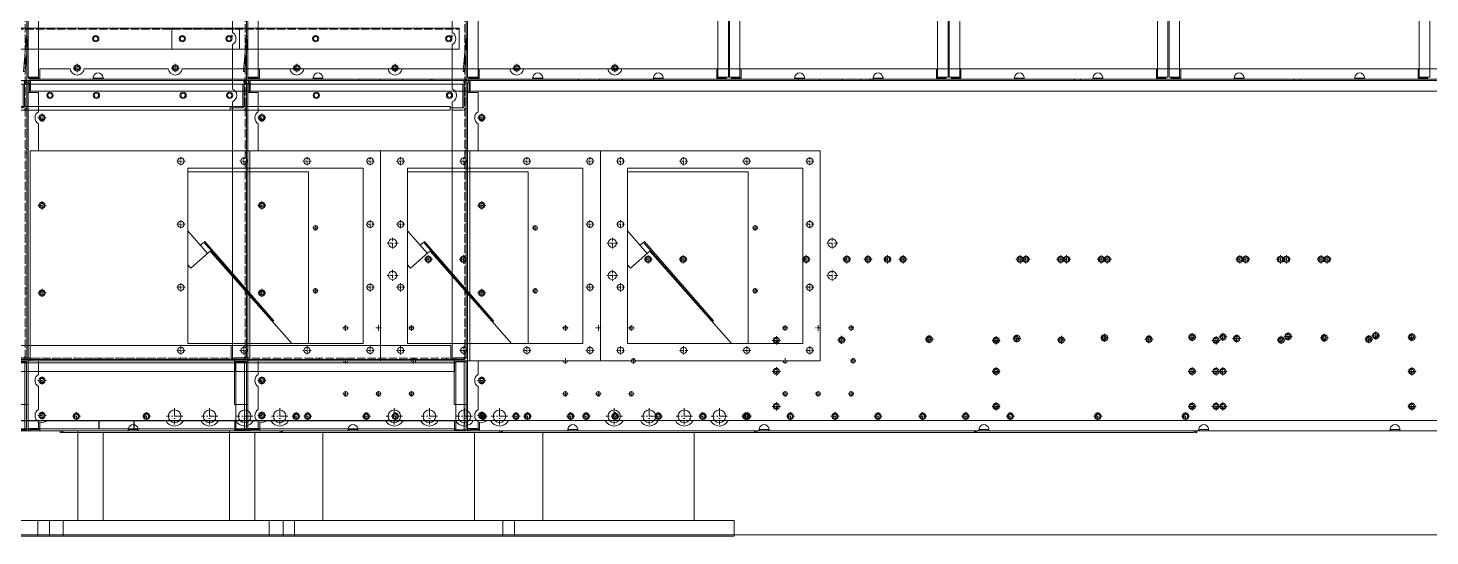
# Model space of a CAD drawing. Header units: millimetres. Extents: x -664124 to 30784, y -141094 to 22397.
# Drawn here: x -662424 to -660425, y -141094 to -140369 of the extents above; entities that cross this region are included whole.
import ezdxf

# ---------------------------------------------------------------- set-up
doc = ezdxf.new("R2010")
doc.units = ezdxf.units.MM
doc.linetypes.add('DASHDOT', pattern=[18.5, 12, -3, 0.5, -3])
doc.linetypes.add('DASHED', pattern=[15, 12, -3])

# ---------------------------------------------------------------- blocks, each defined once
blk = doc.blocks.new('485689')
at = {"color": 7, "lineweight": 13, "ltscale": 0.486}
for p, q in [((183525.3, 30767.5), (183525.3, 30864.7)), ((183528.1, 30767.5), (183528.1, 30864.7)), ((184520.5, 30864.7), (184520.5, 30767.5)), ((184523.3, 30864.7), (184523.3, 30767.5))]:
    blk.add_line(p, q, dxfattribs=at)
at = {"color": 7, "lineweight": 13, "ltscale": 0.014}
for p, q in [((183528.1, 30864.7), (183525.3, 30864.7)), ((183541.9, 30863.3), (183541.9, 30866.1)), ((184506.7, 30863.3), (184506.7, 30866.1)), ((184520.5, 30864.7), (184523.3, 30864.7)), ((183528.1, 30767.5), (183525.3, 30767.5)), ((183541.9, 30768.9), (183541.9, 30766.1)), ((184506.7, 30768.9), (184506.7, 30766.1)), ((184520.5, 30767.5), (184523.3, 30767.5))]:
    blk.add_line(p, q, dxfattribs=at)
at = {"color": 7, "lineweight": 13, "ltscale": 0.004}
for p, q in [((183526.9, 30866.1), (183527.7, 30866.1)), ((184520.9, 30866.1), (184521.7, 30866.1)), ((183527.7, 30766.1), (183526.9, 30766.1)), ((184521.7, 30766.1), (184520.9, 30766.1))]:
    blk.add_line(p, q, dxfattribs=at)
at = {"color": 7, "lineweight": 13, "ltscale": 0.007}
for p, q in [((183526.9, 30864.7), (183526.9, 30866.1)), ((183527.7, 30866.1), (183527.7, 30864.7)), ((184520.9, 30864.7), (184520.9, 30866.1)), ((184521.7, 30864.7), (184521.7, 30866.1)), ((183526.9, 30766.1), (183526.9, 30767.5)), ((183527.7, 30766.1), (183527.7, 30767.5)), ((184520.9, 30767.5), (184520.9, 30766.1)), ((184521.7, 30766.1), (184521.7, 30767.5))]:
    blk.add_line(p, q, dxfattribs=at)
at = {"color": 7, "lineweight": 13, "ltscale": 0.071}
for p, q in [((183541.9, 30866.1), (183527.7, 30866.1)), ((184520.9, 30866.1), (184506.7, 30866.1)), ((183527.7, 30766.1), (183541.9, 30766.1)), ((184506.7, 30766.1), (184520.9, 30766.1))]:
    blk.add_line(p, q, dxfattribs=at)
at = {"color": 7, "lineweight": 13, "ltscale": 0.061}
for p, q in [((183540.3, 30864.7), (183528.1, 30864.7)), ((183541.9, 30863.3), (183541.9, 30851.1)), ((184506.7, 30851.1), (184506.7, 30863.3)), ((184520.5, 30864.7), (184508.3, 30864.7)), ((183528.1, 30767.5), (183540.3, 30767.5)), ((184508.3, 30767.5), (184520.5, 30767.5))]:
    blk.add_line(p, q, dxfattribs=at)
at = {"color": 7, "lineweight": 13, "ltscale": 0.366205}
for p, q in [((183540.3, 30864.7), (183540.3, 30768.9)), ((184508.3, 30781.1), (184508.3, 30864.7))]:
    blk.add_line(p, q, dxfattribs=at)
at = {"color": 7, "lineweight": 13, "ltscale": 0.008}
for p, q in [((183540.3, 30864.5), (183541.9, 30864.5)), ((183540.3, 30863.3), (183541.9, 30863.3)), ((184506.7, 30866.1), (184506.7, 30864.5)), ((184506.7, 30864.5), (184508.3, 30864.5)), ((184506.7, 30863.3), (184508.3, 30863.3)), ((183541.9, 30768.9), (183540.3, 30768.9)), ((183541.9, 30767.7), (183540.3, 30767.7)), ((184508.3, 30768.9), (184506.7, 30768.9)), ((184508.3, 30767.7), (184506.7, 30767.7)), ((184506.7, 30766.1), (184506.7, 30767.7))]:
    blk.add_line(p, q, dxfattribs=at)
at = {"color": 7, "lineweight": 13}
for p, q in [((183541.9, 30866.1), (184506.7, 30866.1)), ((183541.9, 30863.3), (184506.7, 30863.3)), ((184506.7, 30851.1), (183541.9, 30851.1)), ((184506.7, 30768.9), (183541.9, 30768.9)), ((184506.7, 30766.1), (183541.9, 30766.1))]:
    blk.add_line(p, q, dxfattribs=at)
at = {"color": 7, "lineweight": 13, "ltscale": 0.001386}
for p, q in [((183541.9, 30866.1), (183541.9, 30865.8)), ((183541.9, 30766.1), (183541.9, 30766.4))]:
    blk.add_line(p, q, dxfattribs=at)
at = {"color": 7, "lineweight": 13, "ltscale": 0.076206}
for p, q in [((183540.3, 30782.7), (183540.3, 30767.5)), ((184508.3, 30767.5), (184508.3, 30782.7))]:
    blk.add_line(p, q, dxfattribs=at)
at = {"color": 7, "lineweight": 13, "ltscale": 0.05737}
for p, q in [((183541.9, 30780.4), (183541.9, 30768.9)), ((184506.7, 30780.4), (184506.7, 30768.9))]:
    blk.add_line(p, q, dxfattribs=at)
for p, q in [((183541.9, 30780.4), (183999.3, 30780.4)), ((183999.3, 30780.4), (183999.3, 30768.9)), ((184049.3, 30780.4), (184506.7, 30780.4)), ((184049.3, 30780.4), (184049.3, 30768.9))]:
    blk.add_line(p, q)
blk = doc.blocks.new('68679')
at = {"color": 7, "lineweight": 13, "ltscale": 0.0395}
for p, q in [((182656.8, 34860.2), (182688.4, 34860.2)), ((182688.4, 34857), (182656.8, 34857)), ((182688.4, 33865.4), (182656.8, 33865.4)), ((182656.8, 33862.2), (182688.4, 33862.2))]:
    blk.add_line(p, q, dxfattribs=at)
at = {"color": 7, "lineweight": 13, "ltscale": 0.004497}
for p, q in [((182692, 34857), (182688.4, 34857)), ((182692, 33865.4), (182688.4, 33865.4))]:
    blk.add_line(p, q, dxfattribs=at)
at = {"color": 7, "lineweight": 13, "ltscale": 0.00225}
for p, q in [((182688.4, 34857), (182688.4, 34855.2)), ((182688.4, 34855.2), (182688.4, 34857)), ((182688.4, 33867.2), (182688.4, 33865.4)), ((182688.4, 33865.4), (182688.4, 33867.2))]:
    blk.add_line(p, q, dxfattribs=at)
at = {"color": 7, "lineweight": 13, "ltscale": 0.0022}
for p, q in [((182691.2, 34857), (182692.6, 34858)), ((182691.2, 33865.4), (182692.6, 33864.3))]:
    blk.add_line(p, q, dxfattribs=at)
at = {"color": 7, "lineweight": 13, "ltscale": 0.0185}
for p, q in [((182651.6, 34840.2), (182651.6, 34855)), ((182654.8, 34840.2), (182654.8, 34855)), ((182651.6, 33867.4), (182651.6, 33882.2)), ((182654.8, 33867.4), (182654.8, 33882.2))]:
    blk.add_line(p, q, dxfattribs=at)
at = {"color": 7, "lineweight": 13, "ltscale": 0.004}
for p, q in [((182654.8, 34840.2), (182651.6, 34840.2)), ((182654.8, 34837), (182651.6, 34837)), ((182651.6, 33882.2), (182654.8, 33882.2))]:
    blk.add_line(p, q, dxfattribs=at)
at = {"color": 7, "lineweight": 13, "ltscale": 0.003999}
blk.add_line((182651.6, 34837), (182654.8, 34837), dxfattribs=at)
at = {"color": 7, "lineweight": 13}
for p, q in [((182651.6, 34837), (182651.6, 33885.4)), ((182651.6, 34837), (182651.6, 33885.4)), ((182656.8, 34837), (182656.8, 33885.4)), ((182688.4, 34855.2), (182688.4, 33867.2)), ((182693.6, 34855), (182693.6, 33867.4))]:
    blk.add_line(p, q, dxfattribs=at)
at = {"color": 7, "lineweight": 13, "ltscale": 0.02275}
for p, q in [((182654.8, 34837), (182654.8, 34855.2)), ((182654.8, 33867.2), (182654.8, 33885.4))]:
    blk.add_line(p, q, dxfattribs=at)
at = {"color": 7, "lineweight": 13, "ltscale": 0.042}
for p, q in [((182688.4, 34855.2), (182654.8, 34855.2)), ((182654.8, 33867.2), (182688.4, 33867.2))]:
    blk.add_line(p, q, dxfattribs=at)
at = {"color": 7, "lineweight": 13, "ltscale": 0.041987}
blk.add_line((182654.8, 34855.2), (182688.4, 34855.2), dxfattribs=at)
at = {"color": 7, "lineweight": 13, "ltscale": 0.003997}
blk.add_line((182654.8, 34837), (182654.8, 34840.2), dxfattribs=at)
at = {"color": 7, "lineweight": 13, "ltscale": 0.0025}
for p, q in [((182656.8, 34837), (182654.8, 34837)), ((182654.8, 33885.4), (182656.8, 33885.4))]:
    blk.add_line(p, q, dxfattribs=at)
at = {"color": 7, "lineweight": 13, "ltscale": 0.0065}
blk.add_line((182651.6, 33885.4), (182656.8, 33885.4), dxfattribs=at)
at = {"color": 7, "lineweight": 13, "ltscale": 0.004003}
blk.add_line((182654.8, 33882.2), (182654.8, 33885.4), dxfattribs=at)
at = {"color": 7, "lineweight": 13}
for centre in [(182672.6, 34836.2), (182672.6, 34646.2), (182672.6, 34456.2), (182672.6, 34266.2), (182672.6, 34076.2), (182672.6, 33886.2)]:
    blk.add_circle(centre, 3, dxfattribs=at)
for centre, radius, start, end in [((182656.8, 34855), 5.2, 90, 180), ((182656.8, 34855), 2, 90, 174.2609), ((182688.4, 34855), 5.2, 0, 90), ((182656.8, 33867.4), 5.2, 180, 270), ((182656.8, 33867.4), 2, 185.7392, 270), ((182688.4, 33867.4), 5.2, 270, 0)]:
    blk.add_arc(centre, radius, start, end, dxfattribs=at)
for points in [[(182693.6, 34855), (182693.6, 34855.3), (182693.5, 34855.6), (182693.3, 34855.9), (182692.9, 34856.3), (182692.3, 34856.7), (182692.2, 34856.8), (182692.1, 34856.9), (182692, 34857)], [(182693.6, 33867.4), (182693.6, 33867), (182693.5, 33866.7), (182693.3, 33866.4), (182692.9, 33866), (182692.3, 33865.6), (182692.2, 33865.5), (182692.1, 33865.4), (182692, 33865.4)]]:
    blk.add_open_spline(points, degree=5, knots=[0, 0, 0, 0, 0, 0, 6.191357, 6.191357, 6.191357, 7.828222, 7.828222, 7.828222, 7.828222, 7.828222, 7.828222], dxfattribs=at)
blk = doc.blocks.new('3425346')
at = {"color": 7, "lineweight": 13}
for p, q in [((155016.9, 41125), (155426.9, 41125)), ((155016.9, 41095), (155426.9, 41095))]:
    blk.add_line(p, q, dxfattribs=at)
at = {"color": 7, "lineweight": 13, "ltscale": 0.035}
for p, q in [((155016.9, 41122.2), (155016.9, 41125)), ((155426.9, 41122.2), (155426.9, 41125))]:
    blk.add_line(p, q, dxfattribs=at)
at = {"color": 7, "linetype": 'DASHED', "lineweight": 13}
blk.add_line((155016.9, 41123.4), (155426.9, 41123.4), dxfattribs=at)
at = {"color": 7, "lineweight": 13, "ltscale": 0.34}
for p, q in [((155016.9, 41122.2), (155016.9, 41095)), ((155426.9, 41095), (155426.9, 41122.2))]:
    blk.add_line(p, q, dxfattribs=at)
at = {"color": 7, "lineweight": 13}
blk.add_lwpolyline([(155416.2, 41115.3), (155414.3, 41111.8), (155417.7, 41113.9)], dxfattribs=at)
for centre in [(155031.9, 41110), (155221.9, 41110), (155411.9, 41110)]:
    blk.add_circle(centre, 3, dxfattribs=at)
blk = doc.blocks.new('568596')
at = {"color": 7, "lineweight": 13}
for p, q in [((169549.9, 17462.9), (169549.9, 16621.8)), ((169551.6, 16618.9), (173046.2, 16618.9))]:
    blk.add_line(p, q, dxfattribs=at)
at = {"color": 7, "linetype": 'DASHED', "lineweight": 13}
for p, q in [((169551.9, 17464.9), (169551.9, 16621.8)), ((169551.6, 16620.9), (173046.2, 16620.9))]:
    blk.add_line(p, q, dxfattribs=at)
at = {"color": 7, "lineweight": 13, "ltscale": 0.058667}
for p, q in [((169569.9, 17444.9), (169569.9, 16640.9)), ((170022.9, 16658.9), (170022.9, 17008.9)), ((169917.7, 16638.9), (169551.6, 16638.9)), ((169569.9, 16640.9), (169551.9, 16640.9)), ((169999.2, 16638.9), (169936.1, 16638.9)), ((170016.6, 16638.9), (170039.2, 16638.9))]:
    blk.add_line(p, q, dxfattribs=at)
at = {"color": 7, "linetype": 'DASHED', "lineweight": 13, "ltscale": 0.003333}
for p, q in [((169549.9, 17217.4), (169551.9, 17217.4)), ((169549.9, 17208.4), (169551.9, 17208.4)), ((169549.9, 17027.4), (169551.9, 17027.4)), ((169549.9, 17018.4), (169551.9, 17018.4)), ((169549.9, 16837.4), (169551.9, 16837.4)), ((169549.9, 16828.4), (169551.9, 16828.4)), ((169549.9, 16647.4), (169551.9, 16647.4)), ((169549.9, 16640.9), (169551.9, 16640.9)), ((169549.9, 16638.4), (169551.9, 16638.4)), ((169551.9, 16621.8), (169549.9, 16621.8)), ((169644.9, 16620.9), (169644.9, 16618.9)), ((169650.9, 16620.9), (169650.9, 16618.9)), ((169844.9, 16620.9), (169844.9, 16618.9)), ((169850.9, 16620.9), (169850.9, 16618.9))]:
    blk.add_line(p, q, dxfattribs=at)
at = {"color": 7, "linetype": 'DASHED', "lineweight": 13, "ltscale": 0.027667}
blk.add_line((169551.6, 16622.3), (169551.6, 16638.9), dxfattribs=at)
at = {"color": 7, "lineweight": 13, "ltscale": 0.0015}
blk.add_line((169549.9, 16621.8), (169549.9, 16620.9), dxfattribs=at)
at = {"color": 7, "lineweight": 13, "ltscale": 0.00166}
blk.add_line((169550.9, 16620.9), (169549.9, 16620.9), dxfattribs=at)
at = {"color": 7, "lineweight": 13, "ltscale": 0.001174}
blk.add_line((169550.9, 16620.9), (169551.6, 16620.9), dxfattribs=at)
at = {"color": 7, "linetype": 'DASHED', "lineweight": 13, "ltscale": 0.001406}
blk.add_line((169551.6, 16621.5), (169551.6, 16622.3), dxfattribs=at)
at = {"color": 7, "lineweight": 13, "ltscale": 0.002009}
blk.add_line((169551.6, 16621.5), (169551.6, 16620.3), dxfattribs=at)
at = {"color": 7, "linetype": 'DASHED', "lineweight": 13, "ltscale": 0.001183}
blk.add_line((169551.6, 16620.9), (169552.3, 16620.9), dxfattribs=at)
at = {"color": 7, "lineweight": 13, "ltscale": 0.002252}
blk.add_line((169551.6, 16618.9), (169551.6, 16620.3), dxfattribs=at)
at = {"color": 7, "linetype": 'DASHED', "lineweight": 13, "ltscale": 0.0015}
blk.add_line((169551.9, 16621.8), (169551.9, 16620.9), dxfattribs=at)
at = {"color": 7, "lineweight": 13}
for centre in [(169926.9, 17212.9), (169926.9, 17022.9), (170007.9, 17023.9), (170007.9, 16833.9), (169926.9, 16832.9)]:
    blk.add_circle(centre, 4.5, dxfattribs=at)
at = {"color": 7, "lineweight": 13, "ltscale": 0.058667}
for centre in [(169926.9, 16642.9), (170007.9, 16643.9)]:
    blk.add_circle(centre, 4.5, dxfattribs=at)
for centre, start, end in [((169926.9, 16642.9), 203.5779, 336.4221), ((170007.9, 16643.9), 209.9997, 330.0003)]:
    blk.add_arc(centre, 10, start, end, dxfattribs=at)
at = {"color": 7, "lineweight": 13}
for points in [[(169553.3, 16622.3), (169552.8, 16622.1), (169552.3, 16621.8), (169551.8, 16621.5), (169551.3, 16621.2), (169550.9, 16620.9)], [(169553.3, 16622.3), (169553, 16621.9), (169552.6, 16621.5), (169552.3, 16621), (169552, 16620.6), (169551.6, 16620.3)]]:
    blk.add_open_spline(points, degree=5, dxfattribs=at)
at = {"color": 7, "linetype": 'DASHED', "lineweight": 13}
for points in [[(169553.3, 16622.3), (169553, 16622.1), (169552.6, 16622), (169552.3, 16621.8), (169551.9, 16621.6), (169551.6, 16621.5)], [(169553.3, 16622.3), (169553.1, 16622), (169552.9, 16621.8), (169552.7, 16621.5), (169552.5, 16621.2), (169552.3, 16620.9)]]:
    blk.add_open_spline(points, degree=5, dxfattribs=at)
blk = doc.blocks.new('1')
at = {"color": 7, "lineweight": 20}
for p, q in [((11470.3, 12539.8), (11470.3, 9690)), ((11485.3, 9690), (11485.3, 12539.8)), ((12454.3, 12539.8), (12454.3, 9690)), ((12469.3, 9690), (12469.3, 12539.8)), ((12470.8, 12539.8), (12470.8, 9690)), ((12485.8, 9690), (12485.8, 12539.8)), ((13454.8, 12539.8), (13454.8, 9690)), ((13469.8, 9690), (13469.8, 12539.8)), ((11464, 9697.9), (11468.3, 9747.7)), ((11466, 9697.7), (11470.3, 9747.5)), ((11486.9, 9701.9), (11530.4, 9701.9)), ((11550.3, 9701.9), (11670.4, 9701.9)), ((11690.3, 9701.9), (12452.7, 9701.9)), ((13453.2, 9701.9), (12487.4, 9701.9)), ((14466.8, 9684.9), (11473.8, 9684.9)), ((11486.9, 9686.9), (11563.6, 9686.9)), ((11577, 9686.9), (12362.6, 9686.9)), ((12376, 9686.9), (12452.7, 9686.9)), ((12487.4, 9686.9), (12564.1, 9686.9)), ((12577.5, 9686.9), (13363.1, 9686.9)), ((13376.5, 9686.9), (13453.2, 9686.9)), ((11470.3, 9188.4), (11470.3, 9667.9)), ((14029.2, 9669.9), (11473.8, 9669.9)), ((11485.3, 9640.6), (11485.3, 9667.9)), ((11485.3, 9584.9), (11485.3, 9623.3)), ((11473.3, 9284.9), (11473.3, 9584.9)), ((11973.3, 9584.9), (11473.3, 9584.9)), ((11973.3, 9584.9), (11973.3, 9284.9)), ((11698.3, 9559.9), (11948.3, 9559.9)), ((11698.3, 9559.9), (11698.3, 9309.9)), ((11948.3, 9309.9), (11948.3, 9559.9)), ((11698.3, 9554.9), (11870.3, 9554.9)), ((11870.3, 9309.9), (11870.3, 9554.9)), ((11698.3, 9470.6), (11726.4, 9438.3)), ((11819.7, 9340.9), (11721.3, 9454.1)), ((11820.8, 9341.9), (11722.4, 9455.1)), ((11846.5, 9309.9), (11730.2, 9441.6)), ((11727.2, 9438.9), (11702.4, 9417.1)), ((11698.3, 9309.9), (11948.3, 9309.9)), ((11451.1, 9289.1), (11451.1, 9222.8)), ((11473.3, 9284.9), (11973.3, 9284.9)), ((11485.3, 9215.6), (11485.3, 9248.3)), ((11666.7, 9199.9), (11497.5, 9199.9)), ((11716.7, 9199.9), (11692, 9199.9)), ((11766.7, 9199.9), (11742, 9199.9)), ((11816.7, 9199.9), (11792, 9199.9)), ((14098.7, 9199.9), (11842, 9199.9)), ((10914.1, 9184.9), (10914.1, 9056.9)), ((11130.4, 9184.9), (11130.4, 9056.9)), ((11613.6, 9184.9), (11487.3, 9184.9)), ((12506.8, 9182.9), (11519.8, 9182.9)), ((11577.3, 9182.9), (11577.3, 9056.9)), ((12513.6, 9184.9), (11627.1, 9184.9)), ((11793.6, 9182.9), (11793.6, 9056.9)), ((13413.6, 9184.9), (12527.1, 9184.9)), ((14313.6, 9184.9), (13427.1, 9184.9)), ((10857.2, 9056.9), (11187.2, 9056.9)), ((10857.2, 9056.9), (10857.2, 9034.9)), ((11187.2, 9056.9), (11187.2, 9034.9)), ((11520.5, 9056.9), (11850.5, 9056.9)), ((11520.5, 9056.9), (11520.5, 9034.9)), ((11850.5, 9056.9), (11850.5, 9034.9)), ((11187.2, 9034.9), (10857.2, 9034.9)), ((11850.5, 9034.9), (11520.5, 9034.9))]:
    blk.add_line(p, q, dxfattribs=at)
at = {"color": 7, "lineweight": 20, "ltscale": 0.05}
for p, q in [((11470.3, 9747.5), (11468.3, 9747.7)), ((11466, 9697.7), (11464, 9697.9)), ((11470.3, 9681.4), (11472.3, 9681.4)), ((11942.1, 9686.9), (11942.1, 9684.9)), ((11473.8, 9184.9), (11473.8, 9186.9)), ((11516.3, 9182.9), (11518.3, 9182.9)), ((11613.6, 9184.9), (11613.6, 9186.9)), ((11627.1, 9184.9), (11627.1, 9186.9)), ((12510.3, 9182.9), (12508.3, 9182.9)), ((12513.6, 9184.9), (12513.6, 9186.9)), ((12527.1, 9184.9), (12527.1, 9186.9)), ((13413.6, 9184.9), (13413.6, 9186.9)), ((13427.1, 9184.9), (13427.1, 9186.9))]:
    blk.add_line(p, q, dxfattribs=at)
at = {"color": 7, "lineweight": 20, "ltscale": 0.2975}
for p, q in [((11486.9, 9701.9), (11486.9, 9690)), ((12452.7, 9690), (12452.7, 9701.9)), ((12487.4, 9701.9), (12487.4, 9690)), ((13453.2, 9690), (13453.2, 9701.9)), ((11473.4, 9690), (11485.3, 9690)), ((12454.3, 9690), (12466.2, 9690)), ((12473.9, 9690), (12485.8, 9690)), ((13454.8, 9690), (13466.7, 9690))]:
    blk.add_line(p, q, dxfattribs=at)
at = {"color": 7, "linetype": 'DASHDOT', "lineweight": 20, "ltscale": 0.292499}
for p, q in [((11546.2, 9702.9), (11534.5, 9702.9)), ((11540.3, 9708.8), (11540.3, 9697.1)), ((11686.2, 9702.9), (11674.5, 9702.9)), ((11680.3, 9708.8), (11680.3, 9697.1)), ((11496.2, 9631.9), (11484.5, 9631.9)), ((11694.2, 9569.9), (11682.5, 9569.9)), ((11784.2, 9569.9), (11772.5, 9569.9)), ((11874.2, 9569.9), (11862.5, 9569.9)), ((11964.2, 9569.9), (11952.5, 9569.9)), ((11496.2, 9506.9), (11484.5, 9506.9)), ((11694.2, 9479.9), (11682.5, 9479.9)), ((11964.2, 9479.9), (11952.5, 9479.9)), ((12047.2, 9429.9), (12035.5, 9429.9)), ((12097.2, 9429.9), (12085.5, 9429.9)), ((12586.2, 9429.9), (12574.5, 9429.9)), ((12644.2, 9429.9), (12632.5, 9429.9)), ((12702.2, 9429.9), (12690.5, 9429.9)), ((12891.2, 9429.9), (12879.5, 9429.9)), ((12949.2, 9429.9), (12937.5, 9429.9)), ((13007.2, 9429.9), (12995.5, 9429.9)), ((11496.2, 9381.9), (11484.5, 9381.9)), ((11694.2, 9389.9), (11682.5, 9389.9)), ((11964.2, 9389.9), (11952.5, 9389.9)), ((13180.7, 9319.1), (13169, 9319.1)), ((13273.7, 9319.8), (13262, 9319.8)), ((13398.7, 9320.8), (13387, 9320.8)), ((11694.2, 9299.9), (11682.5, 9299.9)), ((11784.2, 9299.9), (11772.5, 9299.9)), ((11874.2, 9299.9), (11862.5, 9299.9)), ((11964.2, 9299.9), (11952.5, 9299.9)), ((12543.7, 9314.1), (12532, 9314.1)), ((12636.7, 9314.8), (12625, 9314.8)), ((12761.7, 9315.8), (12750, 9315.8)), ((12886.7, 9316.8), (12875, 9316.8)), ((13011.7, 9317.8), (13000, 9317.8)), ((13136.7, 9318.7), (13125, 9318.7)), ((12543.7, 9269.9), (12532, 9269.9)), ((13136.7, 9269.9), (13125, 9269.9)), ((13180.7, 9269.9), (13169, 9269.9)), ((11496.2, 9256.9), (11484.5, 9256.9)), ((12543.7, 9219.9), (12532, 9219.9)), ((13136.7, 9219.9), (13125, 9219.9)), ((13180.7, 9219.9), (13169, 9219.9)), ((11496.2, 9206.9), (11484.5, 9206.9)), ((11545.2, 9205.9), (11533.5, 9205.9)), ((11645.2, 9205.9), (11633.5, 9205.9)), ((11875.2, 9205.9), (11863.5, 9205.9)), ((12000.2, 9205.9), (11988.5, 9205.9)), ((12125.2, 9205.9), (12113.5, 9205.9)), ((12250.2, 9205.9), (12238.5, 9205.9)), ((12375.2, 9205.9), (12363.5, 9205.9)), ((12500.2, 9205.9), (12488.5, 9205.9))]:
    blk.add_line(p, q, dxfattribs=at)
at = {"color": 7, "linetype": 'DASHDOT', "lineweight": 20, "ltscale": 0.195001}
for p, q in [((11684.2, 9702.9), (11676.4, 9702.9)), ((11680.3, 9706.8), (11680.3, 9699)), ((11884.2, 9474.9), (11876.4, 9474.9)), ((11884.2, 9384.9), (11876.4, 9384.9)), ((11927.2, 9331.9), (11919.4, 9331.9)), ((11974.2, 9331.9), (11966.4, 9331.9)), ((12021.2, 9331.9), (12013.4, 9331.9)), ((13178.2, 9319.1), (13170.4, 9319.1)), ((13271.2, 9319.8), (13263.4, 9319.8)), ((13396.2, 9320.8), (13388.4, 9320.8)), ((12541.2, 9314.1), (12533.4, 9314.1)), ((12634.2, 9314.8), (12626.4, 9314.8)), ((12759.2, 9315.8), (12751.4, 9315.8)), ((12884.2, 9316.8), (12876.4, 9316.8)), ((13134.2, 9318.8), (13126.4, 9318.8)), ((11927.2, 9284.9), (11919.4, 9284.9)), ((12024.2, 9284.9), (12016.4, 9284.9)), ((12541.2, 9269.9), (12533.4, 9269.9)), ((13134.2, 9269.9), (13126.4, 9269.9)), ((13178.2, 9269.9), (13170.4, 9269.9)), ((11927.2, 9237.9), (11919.4, 9237.9)), ((11974.2, 9237.9), (11966.4, 9237.9)), ((12021.2, 9237.9), (12013.4, 9237.9)), ((12541.2, 9219.9), (12533.4, 9219.9)), ((13134.2, 9219.9), (13126.4, 9219.9)), ((13178.2, 9219.9), (13170.4, 9219.9))]:
    blk.add_line(p, q, dxfattribs=at)
at = {"color": 7, "lineweight": 20, "ltscale": 0.0775}
for p, q in [((11470.3, 9690), (11473.4, 9690)), ((11473.4, 9686.9), (11473.4, 9690)), ((11486.9, 9686.9), (11486.9, 9690)), ((12452.7, 9686.9), (12452.7, 9690)), ((12469.3, 9690), (12466.2, 9690)), ((12470.8, 9690), (12473.9, 9690)), ((12487.4, 9686.9), (12487.4, 9690)), ((13453.2, 9686.9), (13453.2, 9690)), ((13469.8, 9690), (13466.7, 9690))]:
    blk.add_line(p, q, dxfattribs=at)
at = {"color": 7, "lineweight": 20, "ltscale": 0.3375}
for p, q in [((11470.3, 9667.9), (11470.3, 9681.4)), ((11472.3, 9681.4), (11472.3, 9667.9)), ((11486.9, 9688.5), (11473.4, 9688.5)), ((11473.4, 9686.9), (11486.9, 9686.9)), ((12466.2, 9688.5), (12452.7, 9688.5)), ((12452.7, 9686.9), (12466.2, 9686.9)), ((12487.4, 9688.5), (12473.9, 9688.5)), ((12473.9, 9686.9), (12487.4, 9686.9)), ((13466.7, 9688.5), (13453.2, 9688.5)), ((13453.2, 9686.9), (13466.7, 9686.9)), ((11473.8, 9186.9), (11487.3, 9186.9)), ((11487.3, 9184.9), (11473.8, 9184.9))]:
    blk.add_line(p, q, dxfattribs=at)
at = {"color": 7, "lineweight": 20, "ltscale": 0.0375}
for p, q in [((11472.3, 9681.4), (11473.8, 9681.4)), ((11473.4, 9688.5), (11473.4, 9690)), ((12466.2, 9688.5), (12466.2, 9690)), ((12473.9, 9688.5), (12473.9, 9690)), ((13466.7, 9688.5), (13466.7, 9690)), ((11720.1, 9453.2), (11721.3, 9454.1)), ((11721.3, 9454.1), (11722.4, 9455.1)), ((11819.7, 9340.9), (11820.8, 9341.9)), ((11473.8, 9186.9), (11473.8, 9188.4))]:
    blk.add_line(p, q, dxfattribs=at)
at = {"color": 7, "lineweight": 20, "ltscale": 0.04}
for p, q in [((11473.4, 9686.9), (11473.4, 9688.5)), ((11563.6, 9686.9), (11563.6, 9688.5)), ((11577, 9686.9), (11577, 9688.5)), ((12362.6, 9686.9), (12362.6, 9688.5)), ((12376, 9686.9), (12376, 9688.5)), ((12466.2, 9686.9), (12466.2, 9688.5)), ((12473.9, 9686.9), (12473.9, 9688.5)), ((12564.1, 9686.9), (12564.1, 9688.5)), ((12577.5, 9686.9), (12577.5, 9688.5)), ((13363.1, 9686.9), (13363.1, 9688.5)), ((13376.5, 9686.9), (13376.5, 9688.5)), ((13466.7, 9686.9), (13466.7, 9688.5))]:
    blk.add_line(p, q, dxfattribs=at)
at = {"color": 7, "lineweight": 20, "ltscale": 0.000294144}
blk.add_line((11473.4, 9686.9), (11473.4, 9686.9), dxfattribs=at)
at = {"color": 7, "lineweight": 20, "ltscale": 0.0875}
for p, q in [((11473.8, 9684.9), (11473.8, 9681.4)), ((11470.3, 9667.9), (11473.8, 9667.9)), ((11470.3, 9188.4), (11473.8, 9188.4)), ((11487.3, 9184.9), (11487.3, 9188.4))]:
    blk.add_line(p, q, dxfattribs=at)
at = {"color": 7, "lineweight": 20, "ltscale": 0.2875}
for p, q in [((11473.8, 9669.9), (11473.8, 9681.4)), ((11473.8, 9667.9), (11485.3, 9667.9)), ((11485.3, 9188.4), (11473.8, 9188.4))]:
    blk.add_line(p, q, dxfattribs=at)
at = {"color": 7, "lineweight": 20, "ltscale": 0.168029}
for p, q in [((11563.6, 9688.5), (11570.3, 9688.5)), ((11563.6, 9686.9), (11570.3, 9686.9)), ((11577, 9688.5), (11570.3, 9688.5)), ((11577, 9686.9), (11570.3, 9686.9)), ((12362.6, 9688.5), (12369.3, 9688.5)), ((12362.6, 9686.9), (12369.3, 9686.9)), ((12376, 9688.5), (12369.3, 9688.5)), ((12376, 9686.9), (12369.3, 9686.9)), ((12564.1, 9688.5), (12570.8, 9688.5)), ((12564.1, 9686.9), (12570.8, 9686.9)), ((12577.5, 9688.5), (12570.8, 9688.5)), ((12577.5, 9686.9), (12570.8, 9686.9)), ((13363.1, 9688.5), (13369.8, 9688.5)), ((13363.1, 9686.9), (13369.8, 9686.9)), ((13376.5, 9688.5), (13369.8, 9688.5)), ((13376.5, 9686.9), (13369.8, 9686.9))]:
    blk.add_line(p, q, dxfattribs=at)
at = {"color": 7, "lineweight": 20, "ltscale": 0.049942}
blk.add_line((11972.1, 9686.9), (11972.1, 9684.9), dxfattribs=at)
at = {"color": 7, "lineweight": 20, "ltscale": 0.049995}
blk.add_line((11972.1, 9686.9), (11972.1, 9684.9), dxfattribs=at)
at = {"color": 7, "lineweight": 20, "ltscale": 0.050191}
for p, q in [((12004.5, 9686.9), (12004.3, 9684.9)), ((12044.4, 9684.9), (12044.6, 9686.9)), ((12045, 9686.9), (12044.9, 9684.9)), ((12048.6, 9686.9), (12048.5, 9684.9)), ((12658.1, 9684.9), (12658.2, 9686.9)), ((12658.2, 9686.9), (12658.1, 9684.9)), ((12962.9, 9684.9), (12963, 9686.9)), ((12963, 9686.9), (12962.9, 9684.9))]:
    blk.add_line(p, q, dxfattribs=at)
at = {"color": 7, "linetype": 'DASHDOT', "lineweight": 20, "ltscale": 0.2925}
for p, q in [((11490.3, 9637.8), (11490.3, 9626.1)), ((11688.3, 9575.8), (11688.3, 9564.1)), ((11778.3, 9575.8), (11778.3, 9564.1)), ((11868.3, 9575.8), (11868.3, 9564.1)), ((11958.3, 9575.8), (11958.3, 9564.1)), ((11490.3, 9512.8), (11490.3, 9501.1)), ((11688.3, 9485.8), (11688.3, 9474.1)), ((11958.3, 9485.8), (11958.3, 9474.1)), ((12041.3, 9435.8), (12041.3, 9424.1)), ((12091.3, 9435.8), (12091.3, 9424.1)), ((12580.3, 9435.8), (12580.3, 9424.1)), ((12638.3, 9435.8), (12638.3, 9424.1)), ((12696.3, 9435.8), (12696.3, 9424.1)), ((12885.3, 9435.8), (12885.3, 9424.1)), ((12943.3, 9435.8), (12943.3, 9424.1)), ((13001.3, 9435.8), (13001.3, 9424.1)), ((11490.3, 9387.8), (11490.3, 9376.1)), ((11688.3, 9395.8), (11688.3, 9384.1)), ((11958.3, 9395.8), (11958.3, 9384.1)), ((12537.8, 9320), (12537.8, 9308.3)), ((12630.8, 9320.7), (12630.8, 9309)), ((12755.8, 9321.7), (12755.8, 9310)), ((12880.8, 9322.7), (12880.8, 9311)), ((13005.8, 9323.7), (13005.8, 9312)), ((13130.8, 9324.6), (13130.8, 9312.9)), ((13174.8, 9325), (13174.8, 9313.3)), ((13267.8, 9325.7), (13267.8, 9314)), ((13392.8, 9326.7), (13392.8, 9315)), ((11688.3, 9305.8), (11688.3, 9294.1)), ((11778.3, 9305.8), (11778.3, 9294.1)), ((11868.3, 9305.8), (11868.3, 9294.1)), ((11958.3, 9305.8), (11958.3, 9294.1)), ((11490.3, 9262.8), (11490.3, 9251.1)), ((12537.8, 9275.8), (12537.8, 9264.1)), ((13130.8, 9275.8), (13130.8, 9264.1)), ((13174.8, 9275.8), (13174.8, 9264.1)), ((12537.8, 9225.8), (12537.8, 9214.1)), ((13130.8, 9225.8), (13130.8, 9214.1)), ((13174.8, 9225.8), (13174.8, 9214.1)), ((11490.3, 9212.8), (11490.3, 9201.1)), ((11539.3, 9211.8), (11539.3, 9200.1)), ((11639.3, 9211.8), (11639.3, 9200.1)), ((11869.3, 9211.8), (11869.3, 9200.1)), ((11994.3, 9211.8), (11994.3, 9200.1)), ((12119.3, 9211.8), (12119.3, 9200.1)), ((12244.3, 9211.8), (12244.3, 9200.1)), ((12369.3, 9211.8), (12369.3, 9200.1)), ((12494.3, 9211.8), (12494.3, 9200.1))]:
    blk.add_line(p, q, dxfattribs=at)
at = {"color": 7, "linetype": 'DASHDOT', "lineweight": 20, "ltscale": 0.195}
for p, q in [((11880.3, 9478.8), (11880.3, 9471)), ((11880.3, 9388.8), (11880.3, 9381)), ((11923.3, 9335.8), (11923.3, 9328)), ((11970.3, 9335.8), (11970.3, 9328)), ((12017.3, 9335.8), (12017.3, 9328)), ((12755.3, 9319.7), (12755.3, 9311.9)), ((12880.3, 9320.7), (12880.3, 9312.9)), ((13005.3, 9321.7), (13005.3, 9313.9)), ((13130.3, 9322.7), (13130.3, 9314.9)), ((13174.3, 9323), (13174.3, 9315.2)), ((13267.3, 9323.7), (13267.3, 9315.9)), ((13392.3, 9324.7), (13392.3, 9316.9)), ((12537.3, 9318), (12537.3, 9310.2)), ((12630.3, 9318.7), (12630.3, 9310.9)), ((11923.3, 9288.8), (11923.3, 9281)), ((12020.3, 9288.8), (12020.3, 9281)), ((12537.3, 9273.8), (12537.3, 9266)), ((13130.3, 9273.8), (13130.3, 9266)), ((13174.3, 9273.8), (13174.3, 9266)), ((11923.3, 9241.8), (11923.3, 9234)), ((11970.3, 9241.8), (11970.3, 9234)), ((12017.3, 9241.8), (12017.3, 9234)), ((12537.3, 9223.8), (12537.3, 9216)), ((13130.3, 9223.8), (13130.3, 9216)), ((13174.3, 9223.8), (13174.3, 9216))]:
    blk.add_line(p, q, dxfattribs=at)
at = {"color": 7, "linetype": 'DASHDOT', "lineweight": 20, "ltscale": 0.389999}
blk.add_line((11990.3, 9460.7), (11990.3, 9445.1), dxfattribs=at)
at = {"color": 7, "lineweight": 20, "ltscale": 0.125001}
blk.add_line((11716.3, 9449.9), (11720.1, 9453.2), dxfattribs=at)
at = {"color": 7, "lineweight": 20, "ltscale": 0.1}
blk.add_line((11727.2, 9438.9), (11730.2, 9441.6), dxfattribs=at)
at = {"color": 7, "linetype": 'DASHDOT', "lineweight": 20, "ltscale": 0.389996}
for p, q in [((11998.1, 9452.9), (11982.5, 9452.9)), ((11998.1, 9406.9), (11982.5, 9406.9))]:
    blk.add_line(p, q, dxfattribs=at)
at = {"color": 7, "lineweight": 20, "ltscale": 0.157289}
blk.add_line((11702.5, 9417.1), (11698.3, 9421.8), dxfattribs=at)
at = {"color": 7, "lineweight": 20, "ltscale": 0.1554}
blk.add_line((11702.4, 9417.1), (11698.3, 9421.7), dxfattribs=at)
at = {"color": 7, "linetype": 'DASHDOT', "lineweight": 20, "ltscale": 0.39}
blk.add_line((11990.3, 9414.7), (11990.3, 9399.1), dxfattribs=at)
at = {"color": 7, "lineweight": 20, "ltscale": 0.15}
for p, q in [((11490.3, 9378.9), (11490.3, 9384.9)), ((11490.3, 9203.9), (11490.3, 9209.9))]:
    blk.add_line(p, q, dxfattribs=at)
at = {"color": 7, "lineweight": 20, "ltscale": 0.010428}
blk.add_line((11819.3, 9340.7), (11819.7, 9340.9), dxfattribs=at)
at = {"color": 7, "linetype": 'DASHDOT', "lineweight": 20, "ltscale": 0.194998}
blk.add_line((13009.2, 9317.8), (13001.4, 9317.8), dxfattribs=at)
at = {"color": 7, "lineweight": 20, "ltscale": 0.479992}
for p, q in [((11470.3, 9289.1), (11451.1, 9289.1)), ((11470.3, 9222.8), (11451.1, 9222.8))]:
    blk.add_line(p, q, dxfattribs=at)
at = {"color": 7, "lineweight": 20, "ltscale": 0.483494}
blk.add_line((11485.3, 9265.6), (11485.3, 9284.9), dxfattribs=at)
at = {"color": 7, "linetype": 'DASHDOT', "lineweight": 20}
for p, q in [((11691, 9205.9), (11667.6, 9205.9)), ((11679.3, 9217.6), (11679.3, 9194.2)), ((11741, 9205.9), (11717.6, 9205.9)), ((11729.3, 9217.6), (11729.3, 9194.2)), ((11791, 9205.9), (11767.6, 9205.9)), ((11779.3, 9217.6), (11779.3, 9194.2)), ((11841, 9205.9), (11817.6, 9205.9)), ((11829.3, 9217.6), (11829.3, 9194.2))]:
    blk.add_line(p, q, dxfattribs=at)
at = {"lineweight": 20}
for p, q in [((10470.3, 9184.9), (11470.3, 9184.9)), ((11470.3, 9184.9), (11470.3, 9188.4)), ((11470.3, 9184.9), (11473.8, 9184.9)), ((16870.3, 9184.9), (11970.3, 9184.9)), ((9770.3, 9036.6), (17970.3, 9036.6))]:
    blk.add_line(p, q, dxfattribs=at)
at = {"color": 7, "lineweight": 20, "ltscale": 0.245994}
blk.add_line((11485.3, 9188.4), (11485.3, 9198.3), dxfattribs=at)
at = {"color": 7, "lineweight": 20, "ltscale": 0.224015}
blk.add_line((11487.3, 9197.4), (11487.3, 9188.4), dxfattribs=at)
at = {"color": 7, "lineweight": 20, "ltscale": 0.050016}
for p, q in [((11516.3, 9182.9), (11516.3, 9184.9)), ((11518.3, 9182.9), (11518.3, 9184.9))]:
    blk.add_line(p, q, dxfattribs=at)
at = {"color": 7, "lineweight": 20, "ltscale": 0.049866}
for p, q in [((11519.8, 9184.9), (11519.8, 9182.9)), ((12506.8, 9184.9), (12506.8, 9182.9))]:
    blk.add_line(p, q, dxfattribs=at)
at = {"color": 7, "lineweight": 20, "ltscale": 0.169248}
for p, q in [((11613.6, 9186.9), (11620.3, 9186.9)), ((11613.6, 9184.9), (11620.3, 9184.9)), ((11627.1, 9186.9), (11620.3, 9186.9)), ((11627.1, 9184.9), (11620.3, 9184.9)), ((12513.6, 9186.9), (12520.3, 9186.9)), ((12513.6, 9184.9), (12520.3, 9184.9)), ((12527.1, 9186.9), (12520.3, 9186.9)), ((12527.1, 9184.9), (12520.3, 9184.9)), ((13413.6, 9186.9), (13420.3, 9186.9)), ((13413.6, 9184.9), (13420.3, 9184.9)), ((13427.1, 9186.9), (13420.3, 9186.9)), ((13427.1, 9184.9), (13420.3, 9184.9))]:
    blk.add_line(p, q, dxfattribs=at)
at = {"color": 7, "lineweight": 20, "ltscale": 0.050015}
for p, q in [((12508.3, 9184.9), (12508.3, 9182.9)), ((12510.3, 9184.9), (12510.3, 9182.9))]:
    blk.add_line(p, q, dxfattribs=at)
at = {"color": 7, "lineweight": 20}
for centre, radius in [((11540.3, 9702.9), 4.5), ((11540.3, 9702.9), 3), ((11680.3, 9702.9), 4.5), ((11680.3, 9702.9), 3), ((11490.3, 9631.9), 4.5), ((11490.3, 9631.9), 3), ((11688.3, 9569.9), 4.5), ((11778.3, 9569.9), 4.5), ((11868.3, 9569.9), 4.5), ((11958.3, 9569.9), 4.5), ((11490.3, 9506.9), 4.5), ((11490.3, 9506.9), 3), ((11688.3, 9479.9), 4.5), ((11958.3, 9479.9), 4.5), ((11880.3, 9474.9), 3), ((11990.3, 9452.9), 6), ((12041.3, 9429.9), 4.5), ((12041.3, 9429.9), 3), ((12091.3, 9429.9), 4.5), ((12091.3, 9429.9), 3), ((12580.3, 9429.9), 4.5), ((12580.3, 9429.9), 3), ((12638.3, 9429.9), 4.5), ((12638.3, 9429.9), 3), ((12696.3, 9429.9), 4.5), ((12696.3, 9429.9), 3), ((12885.3, 9429.9), 4.5), ((12885.3, 9429.9), 3), ((12943.3, 9429.9), 4.5), ((12943.3, 9429.9), 3), ((13001.3, 9429.9), 4.5), ((13001.3, 9429.9), 3), ((11990.3, 9406.9), 6), ((11490.3, 9381.9), 4.5), ((11490.3, 9381.9), 3), ((11688.3, 9389.9), 4.5), ((11880.3, 9384.9), 3), ((11958.3, 9389.9), 4.5), ((11923.3, 9331.9), 3), ((12017.3, 9331.9), 3), ((12630.8, 9314.8), 4.5), ((12755.8, 9315.8), 4.5), ((12880.8, 9316.8), 4.5), ((12880.3, 9316.8), 3), ((13005.8, 9317.8), 4.5), ((13005.3, 9317.8), 3), ((13130.8, 9318.7), 4.5), ((13130.3, 9318.8), 3), ((13174.8, 9319.1), 4.5), ((13174.3, 9319.1), 3), ((13267.8, 9319.8), 4.5), ((13267.3, 9319.8), 3), ((13392.8, 9320.8), 4.5), ((13392.3, 9320.8), 3), ((11688.3, 9299.9), 4.5), ((11778.3, 9299.9), 4.5), ((11868.3, 9299.9), 4.5), ((11958.3, 9299.9), 4.5), ((12537.8, 9314.1), 4.5), ((12537.3, 9314.1), 3), ((12630.3, 9314.8), 3), ((12755.3, 9315.8), 3), ((12020.3, 9284.9), 3), ((11490.3, 9256.9), 4.5), ((11490.3, 9256.9), 3), ((12537.8, 9269.9), 4.5), ((12537.3, 9269.9), 3), ((13130.8, 9269.9), 4.5), ((13130.3, 9269.9), 3), ((13174.8, 9269.9), 4.5), ((13174.3, 9269.9), 3), ((11923.3, 9237.9), 3), ((11970.3, 9237.9), 3), ((12017.3, 9237.9), 3), ((12537.8, 9219.9), 4.5), ((12537.3, 9219.9), 3), ((13130.8, 9219.9), 4.5), ((13130.3, 9219.9), 3), ((13174.8, 9219.9), 4.5), ((13174.3, 9219.9), 3), ((11490.3, 9206.9), 4.5), ((11490.3, 9206.9), 3), ((11539.3, 9205.9), 4.5), ((11539.3, 9205.9), 3), ((11639.3, 9205.9), 4.5), ((11639.3, 9205.9), 3), ((11679.3, 9205.9), 9), ((11729.3, 9205.9), 9), ((11779.3, 9205.9), 9), ((11829.3, 9205.9), 9), ((11869.3, 9205.9), 4.5), ((11869.3, 9205.9), 3), ((11994.3, 9205.9), 4.5), ((11994.3, 9205.9), 3), ((12119.3, 9205.9), 4.5), ((12119.3, 9205.9), 3), ((12244.3, 9205.9), 4.5), ((12244.3, 9205.9), 3), ((12369.3, 9205.9), 4.5), ((12369.3, 9205.9), 3), ((12494.3, 9205.9), 4.5), ((12494.3, 9205.9), 3)]:
    blk.add_circle(centre, radius, dxfattribs=at)
for centre, radius, start, end in [((11540.3, 9702.9), 10, 185.7392, 354.2608), ((11680.3, 9702.9), 10, 185.7392, 354.2608), ((11473.4, 9690), 3.1, 175, 270), ((11473.8, 9681.4), 3.5, 90, 180), ((11473.4, 9690), 1.5, 180, 270), ((11473.8, 9681.4), 1.5, 90, 180), ((11579.5, 9688.2), 16.1, 173.4757, 179.6789), ((11570.3, 9688.8), 7, 9.8709, 170.1291), ((11561.2, 9688.2), 16.2, 0.3311, 6.523), ((11747.2, 9690), 3.1, 270, 270.2606), ((12378.5, 9688.2), 16.2, 173.4769, 179.6689), ((12369.3, 9688.8), 7, 9.8709, 170.1291), ((12360.2, 9688.2), 16.2, 0.3311, 6.523), ((12580, 9688.2), 16.1, 173.4757, 179.6789), ((12570.8, 9688.8), 7, 9.8709, 170.1291), ((12561.7, 9688.2), 16.2, 0.3311, 6.523), ((13379, 9688.2), 16.2, 173.4769, 179.6689), ((13369.8, 9688.8), 7, 9.8709, 170.1291), ((13360.7, 9688.2), 16.2, 0.3311, 6.523), ((11490.3, 9631.9), 10, 120, 240), ((11970.3, 9331.9), 3, 359.7382, 0.2618), ((11923.3, 9284.9), 3, 180, 0), ((11490.3, 9256.9), 10, 120, 240), ((11490.3, 9206.9), 10, 120, 240), ((11490.3, 9206.9), 10, 252.5424, 315.573), ((11679.3, 9205.9), 14, 205.3769, 334.6231), ((11729.3, 9205.9), 14, 205.3769, 334.6231), ((11779.3, 9205.9), 14, 205.3769, 334.6231), ((11829.3, 9205.9), 14, 205.3769, 334.6231), ((11473.8, 9188.4), 3.5, 180, 270), ((11473.8, 9188.4), 1.5, 180, 270), ((11508.8, 9188.4), 3.5, 270, 270.245), ((11517.8, 9188.4), 3.5, 269.755, 270), ((11620.3, 9186.9), 7, 12.3736, 167.6264), ((12510.8, 9188.4), 3.5, 270, 270.245), ((12520.3, 9186.9), 7, 12.3736, 167.6264), ((12508.5, 9186), 18.8, 0.553, 7.5903), ((12554.8, 9188.4), 3.5, 270, 270.245), ((13112.8, 9188.4), 3.5, 269.755, 270), ((13147.8, 9188.4), 3.5, 270, 270.245), ((13156.8, 9188.4), 3.5, 269.755, 270), ((13191.8, 9188.4), 3.5, 270, 270.245), ((13420.3, 9186.9), 7, 12.3736, 167.6264)]:
    blk.add_arc(centre, radius, start, end, dxfattribs=at)
for points in [[(11563.3, 9688.9), (11563.4, 9688.8), (11563.4, 9688.7), (11563.5, 9688.6), (11563.5, 9688.5), (11563.6, 9688.5)], [(11577.3, 9688.9), (11577.3, 9688.8), (11577.3, 9688.7), (11577.2, 9688.6), (11577.1, 9688.5), (11577, 9688.5)], [(12362.3, 9688.9), (12362.4, 9688.8), (12362.4, 9688.7), (12362.5, 9688.6), (12362.5, 9688.5), (12362.6, 9688.5)], [(12376.3, 9688.9), (12376.3, 9688.8), (12376.3, 9688.7), (12376.2, 9688.6), (12376.1, 9688.5), (12376, 9688.5)], [(12563.8, 9688.9), (12563.9, 9688.8), (12563.9, 9688.7), (12564, 9688.6), (12564, 9688.5), (12564.1, 9688.5)], [(12577.8, 9688.9), (12577.8, 9688.8), (12577.8, 9688.7), (12577.7, 9688.6), (12577.6, 9688.5), (12577.5, 9688.5)], [(13362.8, 9688.9), (13362.9, 9688.8), (13362.9, 9688.7), (13363, 9688.6), (13363, 9688.5), (13363.1, 9688.5)], [(13376.8, 9688.9), (13376.8, 9688.8), (13376.8, 9688.7), (13376.7, 9688.6), (13376.6, 9688.5), (13376.5, 9688.5)], [(11613.3, 9186.1), (11613.3, 9186.5), (11613.3, 9187), (11613.4, 9187.5), (11613.4, 9188), (11613.5, 9188.4)], [(11613.4, 9187.1), (11613.4, 9187.1), (11613.4, 9187), (11613.5, 9187), (11613.5, 9186.9), (11613.6, 9186.9)], [(11627.3, 9187.1), (11627.3, 9187.1), (11627.2, 9187), (11627.2, 9187), (11627.2, 9186.9), (11627.1, 9186.9)], [(11627.2, 9188.4), (11627.2, 9188), (11627.3, 9187.5), (11627.3, 9187), (11627.3, 9186.5), (11627.3, 9186.1)], [(12513.3, 9186.1), (12513.3, 9186.5), (12513.3, 9187), (12513.4, 9187.5), (12513.4, 9188), (12513.5, 9188.4)], [(12513.4, 9187.1), (12513.4, 9187.1), (12513.4, 9187), (12513.5, 9187), (12513.5, 9186.9), (12513.6, 9186.9)], [(12527.3, 9187.1), (12527.3, 9187.1), (12527.2, 9187), (12527.2, 9187), (12527.2, 9186.9), (12527.1, 9186.9)], [(13413.3, 9186.1), (13413.3, 9186.5), (13413.3, 9187), (13413.4, 9187.5), (13413.4, 9188), (13413.5, 9188.4)], [(13413.4, 9187.1), (13413.4, 9187.1), (13413.4, 9187), (13413.5, 9187), (13413.5, 9186.9), (13413.6, 9186.9)], [(13427.3, 9187.1), (13427.3, 9187.1), (13427.2, 9187), (13427.2, 9187), (13427.2, 9186.9), (13427.1, 9186.9)], [(13427.2, 9188.4), (13427.2, 9188), (13427.3, 9187.5), (13427.3, 9187), (13427.3, 9186.5), (13427.3, 9186.1)]]:
    blk.add_open_spline(points, degree=5, dxfattribs=at)
for points, knots in [([(11563.3, 9688.3), (11563.3, 9688), (11563.3, 9687.7), (11563.4, 9687.4), (11563.4, 9687.1), (11563.5, 9687), (11563.5, 9687), (11563.6, 9686.9), (11563.6, 9686.9)], [0, 0, 0, 0, 0, 0, 3.570616, 3.570616, 3.570616, 4.974883, 4.974883, 4.974883, 4.974883, 4.974883, 4.974883]), ([(11577.3, 9688.3), (11577.3, 9688), (11577.3, 9687.7), (11577.3, 9687.4), (11577.2, 9687.1), (11577.1, 9687), (11577.1, 9687), (11577.1, 9686.9), (11577, 9686.9)], [0, 0, 0, 0, 0, 0, 3.570616, 3.570616, 3.570616, 4.974883, 4.974883, 4.974883, 4.974883, 4.974883, 4.974883]), ([(12362.3, 9688.3), (12362.3, 9688), (12362.3, 9687.7), (12362.4, 9687.4), (12362.4, 9687.1), (12362.5, 9687), (12362.5, 9687), (12362.6, 9686.9), (12362.6, 9686.9)], [0, 0, 0, 0, 0, 0, 3.570616, 3.570616, 3.570616, 4.974883, 4.974883, 4.974883, 4.974883, 4.974883, 4.974883]), ([(12376.3, 9688.3), (12376.3, 9688), (12376.3, 9687.7), (12376.3, 9687.4), (12376.2, 9687.1), (12376.1, 9687), (12376.1, 9687), (12376.1, 9686.9), (12376, 9686.9)], [0, 0, 0, 0, 0, 0, 3.570616, 3.570616, 3.570616, 4.974883, 4.974883, 4.974883, 4.974883, 4.974883, 4.974883]), ([(12563.8, 9688.3), (12563.8, 9688), (12563.8, 9687.7), (12563.9, 9687.4), (12563.9, 9687.1), (12564, 9687), (12564, 9687), (12564.1, 9686.9), (12564.1, 9686.9)], [0, 0, 0, 0, 0, 0, 3.570616, 3.570616, 3.570616, 4.974883, 4.974883, 4.974883, 4.974883, 4.974883, 4.974883]), ([(12577.8, 9688.3), (12577.8, 9688), (12577.8, 9687.7), (12577.8, 9687.4), (12577.7, 9687.1), (12577.6, 9687), (12577.6, 9687), (12577.6, 9686.9), (12577.5, 9686.9)], [0, 0, 0, 0, 0, 0, 3.570616, 3.570616, 3.570616, 4.974883, 4.974883, 4.974883, 4.974883, 4.974883, 4.974883]), ([(13362.8, 9688.3), (13362.8, 9688), (13362.8, 9687.7), (13362.9, 9687.4), (13362.9, 9687.1), (13363, 9687), (13363, 9687), (13363.1, 9686.9), (13363.1, 9686.9)], [0, 0, 0, 0, 0, 0, 3.570616, 3.570616, 3.570616, 4.974883, 4.974883, 4.974883, 4.974883, 4.974883, 4.974883]), ([(13376.8, 9688.3), (13376.8, 9688), (13376.8, 9687.7), (13376.8, 9687.4), (13376.7, 9687.1), (13376.6, 9687), (13376.6, 9687), (13376.6, 9686.9), (13376.5, 9686.9)], [0, 0, 0, 0, 0, 0, 3.570616, 3.570616, 3.570616, 4.974883, 4.974883, 4.974883, 4.974883, 4.974883, 4.974883]), ([(11613.3, 9186.1), (11613.3, 9185.8), (11613.3, 9185.5), (11613.4, 9185.2), (11613.4, 9185), (11613.5, 9185), (11613.5, 9184.9), (11613.5, 9184.9), (11613.6, 9184.9)], [0, 0, 0, 0, 0, 0, 3.902586, 3.902586, 3.902586, 4.80152, 4.80152, 4.80152, 4.80152, 4.80152, 4.80152]), ([(11627.3, 9186.1), (11627.3, 9185.8), (11627.3, 9185.5), (11627.3, 9185.2), (11627.2, 9185), (11627.1, 9185), (11627.1, 9184.9), (11627.1, 9184.9), (11627.1, 9184.9)], [0, 0, 0, 0, 0, 0, 3.902586, 3.902586, 3.902586, 4.80152, 4.80152, 4.80152, 4.80152, 4.80152, 4.80152]), ([(12513.3, 9186.1), (12513.3, 9185.8), (12513.3, 9185.5), (12513.4, 9185.2), (12513.4, 9185), (12513.5, 9185), (12513.5, 9184.9), (12513.5, 9184.9), (12513.6, 9184.9)], [0, 0, 0, 0, 0, 0, 3.902586, 3.902586, 3.902586, 4.80152, 4.80152, 4.80152, 4.80152, 4.80152, 4.80152]), ([(12527.3, 9186.1), (12527.3, 9185.8), (12527.3, 9185.5), (12527.3, 9185.2), (12527.2, 9185), (12527.1, 9185), (12527.1, 9184.9), (12527.1, 9184.9), (12527.1, 9184.9)], [0, 0, 0, 0, 0, 0, 3.902586, 3.902586, 3.902586, 4.80152, 4.80152, 4.80152, 4.80152, 4.80152, 4.80152]), ([(13413.3, 9186.1), (13413.3, 9185.8), (13413.3, 9185.5), (13413.4, 9185.2), (13413.4, 9185), (13413.5, 9185), (13413.5, 9184.9), (13413.5, 9184.9), (13413.6, 9184.9)], [0, 0, 0, 0, 0, 0, 3.902586, 3.902586, 3.902586, 4.80152, 4.80152, 4.80152, 4.80152, 4.80152, 4.80152]), ([(13427.3, 9186.1), (13427.3, 9185.8), (13427.3, 9185.5), (13427.3, 9185.2), (13427.2, 9185), (13427.1, 9185), (13427.1, 9184.9), (13427.1, 9184.9), (13427.1, 9184.9)], [0, 0, 0, 0, 0, 0, 3.902586, 3.902586, 3.902586, 4.80152, 4.80152, 4.80152, 4.80152, 4.80152, 4.80152])]:
    blk.add_open_spline(points, degree=5, knots=knots, dxfattribs=at)
at = {"lineweight": 20, "ltscale": 7.5, "rotation": 90}
blk.add_blockref('568596', (28087.3, -160263), dxfattribs=at)
at = {"lineweight": 20, "ltscale": 7.5}
blk.add_blockref('3425346', (-143968.6, -31365.1), dxfattribs=at)
at = {"lineweight": 20, "ltscale": 7.5, "xscale": -1, "rotation": 270}
blk.add_blockref('68679', (-23391.8, -173008.7), dxfattribs=at)
at = {"lineweight": 20, "ltscale": 7.5, "xscale": -1}
blk.add_blockref('485689', (194993.6, -21581.2), dxfattribs=at)

msp = doc.modelspace()

# ---------------------------------------------------------------- block references
at = {"lineweight": 5}
for p in [(-673894.7, -150129), (-673581.2, -150129), (-673267.6, -150129)]:
    msp.add_blockref('1', p, dxfattribs=at)

doc.saveas('drawing.dxf')
